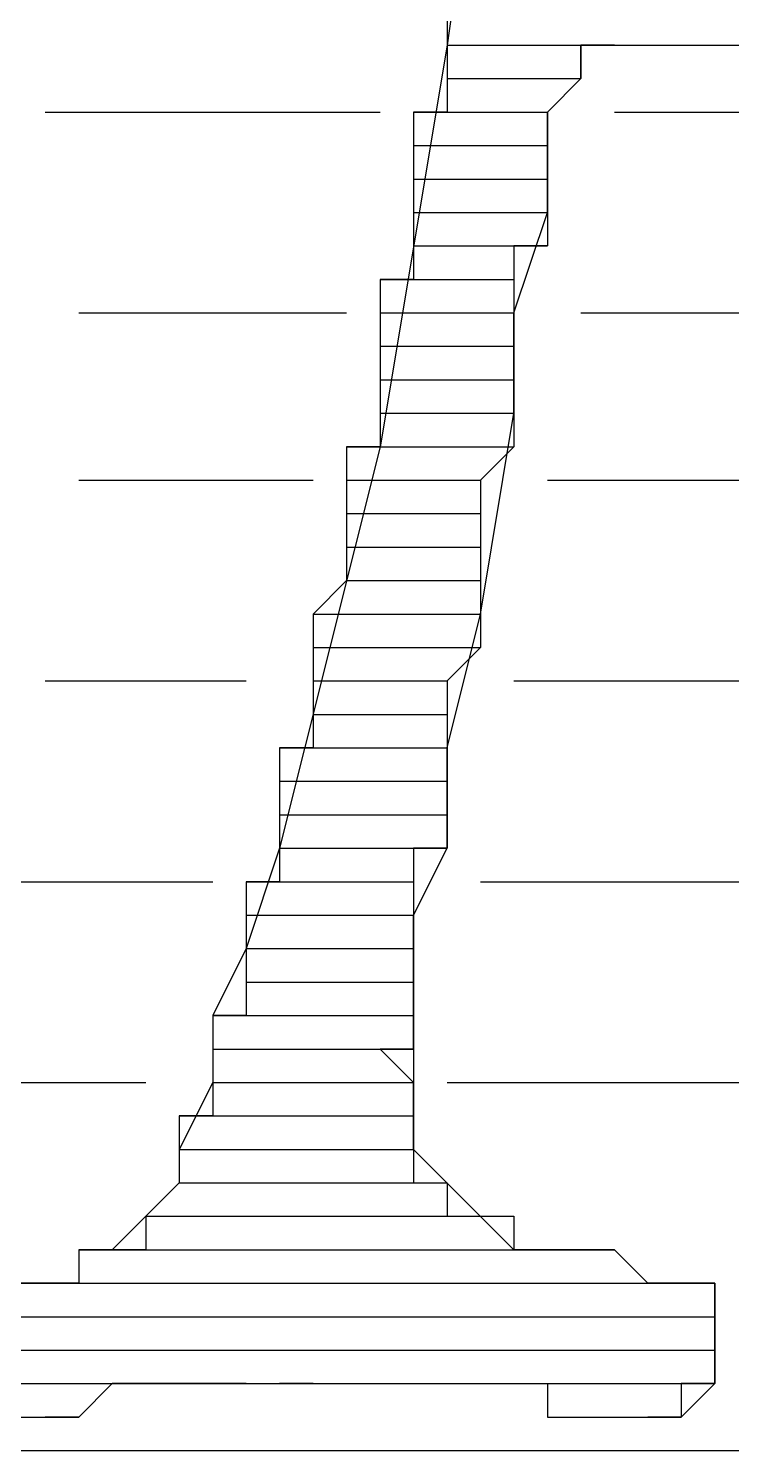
# Model space of a CAD drawing. Header units: metres. Extents: x 45 to 1207, y 17 to 774.
# Drawn here: x 975.48 to 980.52, y 27.36 to 37.56 of the extents above; entities that cross this region are included whole.
import ezdxf

# ---------------------------------------------------------------- set-up
doc = ezdxf.new("R2010")
doc.units = ezdxf.units.M

msp = doc.modelspace()

# ---------------------------------------------------------------- linework, layer by layer
for p, q in [((978.72, 39.12), (978.48, 37.44)), ((978.48, 37.68), (978.48, 37.44)), ((978.48, 37.44), (978, 34.56)), ((978.48, 37.44), (986.88, 37.44)), ((978.48, 37.44), (979.68, 37.44)), ((978.48, 37.44), (979.68, 37.44)), ((978.48, 37.44), (979.68, 37.44)), ((978.48, 37.44), (979.68, 37.44)), ((978.48, 37.44), (979.44, 37.44)), ((978.48, 37.44), (979.68, 37.44)), ((978.48, 37.44), (979.44, 37.44)), ((978.48, 37.44), (979.44, 37.44)), ((978.48, 37.44), (979.44, 37.44)), ((978.48, 37.44), (979.44, 37.44)), ((978.48, 37.44), (978.48, 37.2)), ((978.48, 37.44), (979.44, 37.44)), ((979.68, 37.44), (979.44, 37.44)), ((979.44, 37.44), (979.44, 37.2)), ((979.44, 37.2), (979.44, 37.44)), ((979.44, 37.44), (983.52, 37.44)), ((979.68, 37.44), (983.52, 37.44)), ((978.48, 37.2), (979.44, 37.2)), ((978.48, 37.2), (979.44, 37.2)), ((978.48, 37.2), (979.44, 37.2)), ((978.48, 37.2), (979.44, 37.2)), ((978.48, 37.2), (979.44, 37.2)), ((978.48, 37.2), (978.48, 36.96)), ((978.48, 37.2), (979.44, 37.2)), ((979.44, 37.2), (979.2, 36.96)), ((979.2, 36.96), (979.44, 37.2)), ((975.6, 36.96), (978, 36.96)), ((978.48, 36.96), (978.24, 36.96)), ((978.24, 36.96), (979.2, 36.96)), ((978.24, 36.96), (978.24, 36.72)), ((978.24, 36.96), (979.2, 36.96)), ((978.48, 36.96), (979.2, 36.96)), ((978.48, 36.96), (979.2, 36.96)), ((978.48, 36.96), (979.2, 36.96)), ((978.48, 36.96), (979.2, 36.96)), ((979.2, 36.96), (979.2, 36.72)), ((979.2, 36.24), (979.2, 36.96)), ((979.68, 36.96), (983.52, 36.96)), ((978.24, 36.72), (979.2, 36.72)), ((978.24, 36.72), (979.2, 36.72)), ((978.24, 36.72), (979.2, 36.72)), ((978.24, 36.72), (978.24, 36.48)), ((978.24, 36.72), (979.2, 36.72)), ((979.2, 36.72), (979.2, 36.48)), ((978.24, 36.48), (979.2, 36.48)), ((978.24, 36.48), (979.2, 36.48)), ((978.24, 36.48), (979.2, 36.48)), ((978.24, 36.48), (979.2, 36.48)), ((978.24, 36.48), (979.2, 36.48)), ((978.24, 36.48), (979.2, 36.48)), ((978.24, 36.48), (979.2, 36.48)), ((978.24, 36.48), (979.2, 36.48)), ((978.24, 36.48), (979.2, 36.48)), ((978.24, 36.48), (978.24, 36.24)), ((978.24, 36.48), (979.2, 36.48)), ((979.2, 36.48), (979.2, 36.24)), ((978.24, 36.24), (979.2, 36.24)), ((978.24, 36.24), (979.2, 36.24)), ((978.24, 36.24), (979.2, 36.24)), ((978.24, 36.24), (979.2, 36.24)), ((978.24, 36.24), (979.2, 36.24)), ((978.24, 36.24), (979.2, 36.24)), ((978.24, 36.24), (979.2, 36.24)), ((978.24, 36.24), (979.2, 36.24)), ((978.24, 36.24), (979.2, 36.24)), ((978.24, 36.24), (978.24, 36)), ((978.24, 36.24), (979.2, 36.24)), ((978.96, 35.52), (979.2, 36.24)), ((979.2, 36.24), (979.2, 36)), ((978.24, 36), (979.2, 36)), ((978.24, 36), (979.2, 36)), ((978.24, 36), (979.2, 36)), ((978.24, 36), (979.2, 36)), ((978.24, 36), (979.2, 36)), ((978.24, 36), (978.96, 36)), ((978.24, 36), (979.2, 36)), ((978.24, 36), (978.24, 35.76)), ((978.24, 36), (978.96, 36)), ((979.2, 36), (978.96, 36)), ((978.96, 36), (978.96, 35.76)), ((978.24, 35.76), (978, 35.76)), ((978, 35.76), (978.96, 35.76)), ((978, 35.76), (978, 35.52)), ((978, 35.76), (978.96, 35.76)), ((978.24, 35.76), (978.96, 35.76)), ((978.24, 35.76), (978.96, 35.76)), ((978.96, 35.76), (978.96, 35.52)), ((975.84, 35.52), (977.76, 35.52)), ((978, 35.52), (978.96, 35.52)), ((978, 35.52), (978.96, 35.52)), ((978, 35.52), (978.96, 35.52)), ((978, 35.52), (978.96, 35.52)), ((978, 35.52), (978.96, 35.52)), ((978, 35.52), (978.96, 35.52)), ((978, 35.52), (978.96, 35.52)), ((978, 35.52), (978.96, 35.52)), ((978, 35.52), (978.96, 35.52)), ((978, 35.52), (978.96, 35.52)), ((978, 35.52), (978.96, 35.52)), ((978, 35.52), (978, 35.28)), ((978, 35.52), (978.96, 35.52)), ((978.96, 35.52), (978.96, 35.28)), ((978.96, 34.8), (978.96, 35.52)), ((979.44, 35.52), (984, 35.52)), ((978, 35.28), (978.96, 35.28)), ((978, 35.28), (978, 35.04)), ((978, 35.28), (978.96, 35.28)), ((978.96, 35.28), (978.96, 35.04)), ((978, 35.04), (978.96, 35.04)), ((978, 35.04), (978.96, 35.04)), ((978, 35.04), (978.96, 35.04)), ((978, 35.04), (978.96, 35.04)), ((978, 35.04), (978.96, 35.04)), ((978, 35.04), (978, 34.8)), ((978, 35.04), (978.96, 35.04)), ((978.96, 35.04), (978.96, 34.8)), ((978, 34.8), (978.96, 34.8)), ((978, 34.8), (978.96, 34.8)), ((978, 34.8), (978.96, 34.8)), ((978, 34.8), (978, 34.56)), ((978, 34.8), (978.96, 34.8)), ((978.72, 33.36), (978.96, 34.8)), ((978.96, 34.8), (978.96, 34.56)), ((978, 34.56), (977.28, 31.68)), ((978, 34.56), (977.76, 34.56)), ((977.76, 34.56), (978.96, 34.56)), ((977.76, 34.56), (978.96, 34.56)), ((977.76, 34.56), (978.96, 34.56)), ((977.76, 34.56), (978.96, 34.56)), ((977.76, 34.56), (978.96, 34.56)), ((977.76, 34.56), (977.76, 34.32)), ((977.76, 34.56), (978.96, 34.56)), ((978, 34.56), (978.96, 34.56)), ((978, 34.56), (978.96, 34.56)), ((978.96, 34.56), (978.72, 34.32)), ((975.84, 34.32), (977.52, 34.32)), ((977.76, 34.32), (978.72, 34.32)), ((977.76, 34.32), (978.72, 34.32)), ((977.76, 34.32), (978.72, 34.32)), ((977.76, 34.32), (977.76, 34.08)), ((977.76, 34.32), (978.72, 34.32)), ((978.72, 34.32), (978.72, 34.08)), ((979.2, 34.32), (984.24, 34.32)), ((977.76, 34.08), (978.72, 34.08)), ((977.76, 34.08), (977.76, 33.84)), ((977.76, 34.08), (978.72, 34.08)), ((978.72, 34.08), (978.72, 33.84)), ((977.76, 33.84), (978.72, 33.84)), ((977.76, 33.84), (978.72, 33.84)), ((977.76, 33.84), (978.72, 33.84)), ((977.76, 33.84), (978.72, 33.84)), ((977.76, 33.84), (978.72, 33.84)), ((977.76, 33.84), (977.76, 33.6)), ((977.76, 33.84), (978.72, 33.84)), ((978.72, 33.84), (978.72, 33.6)), ((977.76, 33.6), (977.52, 33.36)), ((977.76, 33.6), (978.72, 33.6)), ((977.76, 33.6), (978.72, 33.6)), ((977.76, 33.6), (978.72, 33.6)), ((977.76, 33.6), (978.72, 33.6)), ((977.76, 33.6), (978.72, 33.6)), ((977.76, 33.6), (978.72, 33.6)), ((978.72, 33.6), (978.72, 33.36)), ((977.52, 33.36), (978.72, 33.36)), ((977.52, 33.36), (978.72, 33.36)), ((977.52, 33.36), (978.72, 33.36)), ((977.52, 33.36), (978.72, 33.36)), ((977.52, 33.36), (978.72, 33.36)), ((977.52, 33.36), (977.52, 33.12)), ((977.52, 33.36), (978.72, 33.36)), ((978.48, 32.4), (978.72, 33.36)), ((978.72, 33.36), (978.72, 33.12)), ((977.52, 33.12), (978.72, 33.12)), ((977.52, 33.12), (977.52, 32.88)), ((977.52, 33.12), (978.72, 33.12)), ((978.72, 33.12), (978.48, 32.88)), ((975.6, 32.88), (977.04, 32.88)), ((977.52, 32.88), (978.48, 32.88)), ((977.52, 32.88), (977.52, 32.64)), ((977.52, 32.88), (978.48, 32.88)), ((978.48, 32.88), (978.48, 32.64)), ((978.96, 32.88), (984.48, 32.88)), ((977.52, 32.64), (978.48, 32.64)), ((977.52, 32.64), (978.48, 32.64)), ((977.52, 32.64), (978.48, 32.64)), ((977.52, 32.64), (978.48, 32.64)), ((977.52, 32.64), (978.48, 32.64)), ((977.52, 32.64), (978.48, 32.64)), ((977.52, 32.64), (978.48, 32.64)), ((977.52, 32.64), (977.52, 32.4)), ((977.52, 32.64), (978.48, 32.64)), ((978.48, 32.64), (978.48, 32.4)), ((977.52, 32.4), (977.28, 32.4)), ((977.28, 32.4), (978.48, 32.4)), ((977.28, 32.4), (978.48, 32.4)), ((977.28, 32.4), (978.48, 32.4)), ((977.28, 32.4), (977.28, 32.16)), ((977.28, 32.4), (978.48, 32.4)), ((977.52, 32.4), (978.48, 32.4)), ((977.52, 32.4), (978.48, 32.4)), ((978.48, 32.4), (978.48, 32.16)), ((978.48, 31.68), (978.48, 32.4)), ((977.28, 32.16), (978.48, 32.16)), ((977.28, 32.16), (978.48, 32.16)), ((977.28, 32.16), (978.48, 32.16)), ((977.28, 32.16), (978.48, 32.16)), ((977.28, 32.16), (978.48, 32.16)), ((977.28, 32.16), (977.28, 31.92)), ((977.28, 32.16), (978.48, 32.16)), ((978.48, 32.16), (978.48, 31.92)), ((977.28, 31.92), (978.48, 31.92)), ((977.28, 31.92), (978.48, 31.92)), ((977.28, 31.92), (978.48, 31.92)), ((977.28, 31.92), (977.28, 31.68)), ((977.28, 31.92), (978.48, 31.92)), ((978.48, 31.92), (978.48, 31.68)), ((977.28, 31.68), (977.04, 30.96)), ((977.28, 31.68), (978.48, 31.68)), ((977.28, 31.68), (978.48, 31.68)), ((977.28, 31.68), (978.48, 31.68)), ((977.28, 31.68), (978.48, 31.68)), ((977.28, 31.68), (978.48, 31.68)), ((977.28, 31.68), (978.24, 31.68)), ((977.28, 31.68), (978.48, 31.68)), ((977.28, 31.68), (978.24, 31.68)), ((977.28, 31.68), (978.24, 31.68)), ((977.28, 31.68), (978.24, 31.68)), ((977.28, 31.68), (978.24, 31.68)), ((977.28, 31.68), (978.24, 31.68)), ((977.28, 31.68), (978.24, 31.68)), ((977.28, 31.68), (977.28, 31.44)), ((977.28, 31.68), (978.24, 31.68)), ((978.48, 31.68), (978.24, 31.68)), ((978.24, 31.68), (978.24, 31.44)), ((978.24, 31.2), (978.48, 31.68)), ((975.12, 31.44), (976.8, 31.44)), ((977.28, 31.44), (977.04, 31.44)), ((977.04, 31.44), (978.24, 31.44)), ((977.04, 31.44), (978.24, 31.44)), ((977.04, 31.44), (978.24, 31.44)), ((977.04, 31.44), (977.04, 31.2)), ((977.04, 31.44), (978.24, 31.44)), ((977.28, 31.44), (978.24, 31.44)), ((977.28, 31.44), (978.24, 31.44)), ((978.24, 31.44), (978.24, 31.2)), ((978.72, 31.44), (984.72, 31.44)), ((977.04, 31.2), (978.24, 31.2)), ((977.04, 31.2), (978.24, 31.2)), ((977.04, 31.2), (978.24, 31.2)), ((977.04, 31.2), (978.24, 31.2)), ((977.04, 31.2), (978.24, 31.2)), ((977.04, 31.2), (978.24, 31.2)), ((977.04, 31.2), (978.24, 31.2)), ((977.04, 31.2), (978.24, 31.2)), ((977.04, 31.2), (978.24, 31.2)), ((977.04, 31.2), (977.04, 30.96)), ((977.04, 31.2), (978.24, 31.2)), ((978.24, 31.2), (978.24, 30.96)), ((978.24, 30.24), (978.24, 31.2)), ((977.04, 30.96), (976.8, 30.48)), ((977.04, 30.96), (978.24, 30.96)), ((977.04, 30.96), (978.24, 30.96)), ((977.04, 30.96), (978.24, 30.96)), ((977.04, 30.96), (978.24, 30.96)), ((977.04, 30.96), (978.24, 30.96)), ((977.04, 30.96), (978.24, 30.96)), ((977.04, 30.96), (978.24, 30.96)), ((977.04, 30.96), (978.24, 30.96)), ((977.04, 30.96), (978.24, 30.96)), ((977.04, 30.96), (978.24, 30.96)), ((977.04, 30.96), (978.24, 30.96)), ((977.04, 30.96), (977.04, 30.72)), ((977.04, 30.96), (978.24, 30.96)), ((978.24, 30.96), (978.24, 30.72)), ((977.04, 30.72), (978.24, 30.72)), ((977.04, 30.72), (978.24, 30.72)), ((977.04, 30.72), (978.24, 30.72)), ((977.04, 30.72), (977.04, 30.48)), ((977.04, 30.72), (978.24, 30.72)), ((978.24, 30.72), (978.24, 30.48)), ((977.04, 30.48), (976.8, 30.48)), ((976.8, 30.48), (978.24, 30.48)), ((976.8, 30.48), (978.24, 30.48)), ((976.8, 30.48), (978.24, 30.48)), ((976.8, 30.48), (976.8, 30.24)), ((976.8, 30.48), (978.24, 30.48)), ((976.8, 30.48), (976.8, 30)), ((977.04, 30.48), (978.24, 30.48)), ((977.04, 30.48), (978.24, 30.48)), ((977.04, 30.48), (978.24, 30.48)), ((977.04, 30.48), (978.24, 30.48)), ((977.04, 30.48), (978.24, 30.48)), ((977.04, 30.48), (978.24, 30.48)), ((977.04, 30.48), (978.24, 30.48)), ((977.04, 30.48), (978.24, 30.48)), ((977.04, 30.48), (978.24, 30.48)), ((977.04, 30.48), (978.24, 30.48)), ((978.24, 30.48), (978.24, 30.24)), ((976.8, 30.24), (978.24, 30.24)), ((976.8, 30.24), (978.24, 30.24)), ((976.8, 30.24), (978.24, 30.24)), ((976.8, 30.24), (978.24, 30.24)), ((976.8, 30.24), (978.24, 30.24)), ((976.8, 30.24), (978.24, 30.24)), ((976.8, 30.24), (978.24, 30.24)), ((976.8, 30.24), (978.24, 30.24)), ((976.8, 30.24), (978.24, 30.24)), ((976.8, 30.24), (978.24, 30.24)), ((976.8, 30.24), (978.24, 30.24)), ((976.8, 30.24), (978, 30.24)), ((976.8, 30.24), (978.24, 30.24)), ((976.8, 30.24), (978.24, 30.24)), ((976.8, 30.24), (978.24, 30.24)), ((976.8, 30.24), (976.8, 30)), ((976.8, 30.24), (978.24, 30.24)), ((978.24, 30.24), (978, 30.24)), ((978.24, 30), (978, 30.24)), ((978, 30.24), (978.24, 30.24)), ((978.24, 30.24), (978.24, 30)), ((974.4, 30), (976.32, 30)), ((976.8, 30), (976.56, 29.52)), ((976.8, 30), (978.24, 30)), ((976.8, 30), (978.24, 30)), ((976.8, 30), (978.24, 30)), ((976.8, 30), (978.24, 30)), ((976.8, 30), (978.24, 30)), ((976.8, 30), (978.24, 30)), ((976.8, 30), (978.24, 30)), ((976.8, 30), (978.24, 30)), ((976.8, 30), (978.24, 30)), ((976.8, 30), (978.24, 30)), ((976.8, 30), (978.24, 30)), ((976.8, 30), (978.24, 30)), ((976.8, 30), (978.24, 30)), ((976.8, 30), (978.24, 30)), ((976.8, 30), (978.24, 30)), ((976.8, 30), (976.8, 29.76)), ((976.8, 30), (978.24, 30)), ((978.24, 30), (978.24, 29.76)), ((978.24, 29.52), (978.24, 30)), ((978.48, 30), (984.96, 30)), ((976.8, 29.76), (976.56, 29.76)), ((976.56, 29.76), (978.24, 29.76)), ((976.56, 29.76), (978.24, 29.76)), ((976.56, 29.76), (978.24, 29.76)), ((976.56, 29.76), (976.56, 29.52)), ((976.56, 29.76), (978.24, 29.76)), ((976.8, 29.76), (978.24, 29.76)), ((976.8, 29.76), (978.24, 29.76)), ((976.8, 29.76), (978.24, 29.76)), ((976.8, 29.76), (978.24, 29.76)), ((976.8, 29.76), (978.24, 29.76)), ((976.8, 29.76), (978.24, 29.76)), ((976.8, 29.76), (978.24, 29.76)), ((976.8, 29.76), (978.24, 29.76)), ((976.8, 29.76), (978.24, 29.76)), ((976.8, 29.76), (978.24, 29.76)), ((978.24, 29.76), (978.24, 29.52)), ((976.56, 29.52), (978.24, 29.52)), ((976.56, 29.52), (978.24, 29.52)), ((976.56, 29.52), (978.24, 29.52)), ((976.56, 29.52), (978.24, 29.52)), ((976.56, 29.52), (978.24, 29.52)), ((976.56, 29.52), (978.24, 29.52)), ((976.56, 29.52), (978.24, 29.52)), ((976.56, 29.52), (978.24, 29.52)), ((976.56, 29.52), (978.24, 29.52)), ((976.56, 29.52), (978.24, 29.52)), ((976.56, 29.52), (978.24, 29.52)), ((976.56, 29.52), (978.24, 29.52)), ((976.56, 29.52), (978.24, 29.52)), ((976.56, 29.52), (978.24, 29.52)), ((976.56, 29.52), (978.24, 29.52)), ((976.56, 29.52), (978.24, 29.52)), ((976.56, 29.52), (978.24, 29.52)), ((976.56, 29.52), (976.56, 29.28)), ((976.56, 29.52), (978.24, 29.52)), ((976.56, 29.52), (976.56, 29.28)), ((978.24, 29.52), (978.24, 29.28)), ((978.96, 28.8), (978.24, 29.52)), ((976.56, 29.28), (976.08, 28.8)), ((976.56, 29.28), (976.32, 29.04)), ((976.56, 29.28), (978.24, 29.28)), ((976.56, 29.28), (978.24, 29.28)), ((976.56, 29.28), (978.24, 29.28)), ((976.56, 29.28), (978.48, 29.28)), ((976.56, 29.28), (978.48, 29.28)), ((976.56, 29.28), (978.48, 29.28)), ((976.56, 29.28), (978.48, 29.28)), ((976.56, 29.28), (978.48, 29.28)), ((976.56, 29.28), (978.48, 29.28)), ((976.56, 29.28), (978.48, 29.28)), ((976.56, 29.28), (978.48, 29.28)), ((976.56, 29.28), (978.48, 29.28)), ((976.56, 29.28), (978.48, 29.28)), ((976.56, 29.28), (978.48, 29.28)), ((976.56, 29.28), (978.48, 29.28)), ((976.56, 29.28), (978.48, 29.28)), ((976.56, 29.28), (978.48, 29.28)), ((976.56, 29.28), (978.48, 29.28)), ((976.56, 29.28), (978.48, 29.28)), ((976.56, 29.28), (978.48, 29.28)), ((976.56, 29.28), (978.48, 29.28)), ((976.56, 29.28), (978.48, 29.28)), ((976.56, 29.28), (978.48, 29.28)), ((976.56, 29.28), (978.48, 29.28)), ((976.56, 29.28), (978.48, 29.28)), ((976.56, 29.28), (978.48, 29.28)), ((978.48, 29.28), (978.48, 29.04)), ((976.32, 29.04), (978.48, 29.04)), ((976.32, 29.04), (978.48, 29.04)), ((976.32, 29.04), (978.48, 29.04)), ((976.32, 29.04), (978.72, 29.04)), ((976.32, 29.04), (978.72, 29.04)), ((976.32, 29.04), (978.72, 29.04)), ((976.32, 29.04), (978.72, 29.04)), ((976.32, 29.04), (978.72, 29.04)), ((976.32, 29.04), (978.72, 29.04)), ((976.32, 29.04), (978.72, 29.04)), ((976.32, 29.04), (978.72, 29.04)), ((976.32, 29.04), (978.72, 29.04)), ((976.32, 29.04), (978.72, 29.04)), ((976.32, 29.04), (978.72, 29.04)), ((976.32, 29.04), (978.72, 29.04)), ((976.32, 29.04), (978.72, 29.04)), ((976.32, 29.04), (978.72, 29.04)), ((976.32, 29.04), (978.72, 29.04)), ((976.32, 29.04), (978.72, 29.04)), ((976.32, 29.04), (978.96, 29.04)), ((976.32, 29.04), (978.96, 29.04)), ((976.32, 29.04), (978.96, 29.04)), ((976.32, 29.04), (978.96, 29.04)), ((976.32, 29.04), (978.96, 29.04)), ((976.32, 29.04), (978.96, 29.04)), ((976.32, 29.04), (976.32, 28.8)), ((976.32, 29.04), (978.96, 29.04)), ((978.96, 29.04), (978.96, 28.8)), ((976.08, 28.8), (975.84, 28.8)), ((975.84, 28.8), (979.44, 28.8)), ((975.84, 28.8), (979.44, 28.8)), ((975.84, 28.8), (979.44, 28.8)), ((975.84, 28.8), (979.44, 28.8)), ((975.84, 28.8), (979.44, 28.8)), ((975.84, 28.8), (979.44, 28.8)), ((975.84, 28.8), (979.44, 28.8)), ((975.84, 28.8), (979.68, 28.8)), ((975.84, 28.8), (979.68, 28.8)), ((975.84, 28.8), (979.68, 28.8)), ((975.84, 28.8), (979.68, 28.8)), ((975.84, 28.8), (975.84, 28.56)), ((975.84, 28.8), (979.68, 28.8)), ((976.08, 28.8), (975.84, 28.8)), ((975.84, 28.8), (975.84, 28.56)), ((976.32, 28.8), (976.08, 28.8)), ((976.08, 28.8), (978.96, 28.8)), ((976.08, 28.8), (978.96, 28.8)), ((976.08, 28.8), (978.96, 28.8)), ((976.08, 28.8), (979.2, 28.8)), ((976.08, 28.8), (979.2, 28.8)), ((976.08, 28.8), (979.2, 28.8)), ((976.08, 28.8), (979.2, 28.8)), ((976.08, 28.8), (979.2, 28.8)), ((976.08, 28.8), (979.2, 28.8)), ((976.08, 28.8), (979.2, 28.8)), ((976.08, 28.8), (979.2, 28.8)), ((976.08, 28.8), (979.44, 28.8)), ((976.32, 28.8), (978.96, 28.8)), ((976.32, 28.8), (978.96, 28.8)), ((976.32, 28.8), (978.96, 28.8)), ((976.32, 28.8), (978.96, 28.8)), ((979.68, 28.8), (978.96, 28.8)), ((979.68, 28.8), (979.92, 28.56)), ((979.92, 28.56), (979.68, 28.8)), ((975.12, 28.56), (980.4, 28.56)), ((975.12, 28.56), (980.4, 28.56)), ((975.12, 28.56), (980.4, 28.56)), ((975.12, 28.56), (980.4, 28.56)), ((975.6, 28.56), (975.36, 28.56)), ((975.36, 28.56), (980.16, 28.56)), ((975.36, 28.56), (980.16, 28.56)), ((975.36, 28.56), (980.16, 28.56)), ((975.36, 28.56), (980.16, 28.56)), ((975.36, 28.56), (980.16, 28.56)), ((975.36, 28.56), (980.16, 28.56)), ((975.36, 28.56), (980.16, 28.56)), ((975.36, 28.56), (980.4, 28.56)), ((975.36, 28.56), (980.4, 28.56)), ((975.36, 28.56), (980.4, 28.56)), ((975.36, 28.56), (980.4, 28.56)), ((975.36, 28.56), (980.4, 28.56)), ((975.36, 28.56), (980.4, 28.56)), ((975.36, 28.56), (980.4, 28.56)), ((975.36, 28.56), (980.4, 28.56)), ((975.36, 28.56), (980.4, 28.56)), ((975.36, 28.56), (980.4, 28.56)), ((975.36, 28.56), (980.4, 28.56)), ((975.84, 28.56), (975.36, 28.56)), ((975.84, 28.56), (975.6, 28.56)), ((975.6, 28.56), (979.92, 28.56)), ((975.6, 28.56), (979.92, 28.56)), ((975.6, 28.56), (979.92, 28.56)), ((975.6, 28.56), (980.16, 28.56)), ((975.6, 28.56), (980.16, 28.56)), ((975.6, 28.56), (980.16, 28.56)), ((975.6, 28.56), (980.16, 28.56)), ((975.6, 28.56), (980.16, 28.56)), ((975.6, 28.56), (980.16, 28.56)), ((975.6, 28.56), (980.16, 28.56)), ((975.84, 28.56), (979.92, 28.56)), ((975.84, 28.56), (979.92, 28.56)), ((980.4, 28.56), (979.92, 28.56)), ((980.4, 28.56), (980.4, 28.32)), ((980.4, 27.84), (980.4, 28.56)), ((975.12, 28.32), (980.4, 28.32)), ((975.12, 28.32), (980.4, 28.32)), ((975.12, 28.32), (980.4, 28.32)), ((975.12, 28.32), (980.4, 28.32)), ((975.12, 28.32), (980.4, 28.32)), ((975.12, 28.32), (980.4, 28.32)), ((975.12, 28.32), (980.4, 28.32)), ((975.12, 28.32), (980.4, 28.32)), ((975.12, 28.32), (980.4, 28.32)), ((975.12, 28.32), (980.4, 28.32)), ((975.12, 28.32), (980.4, 28.32)), ((975.12, 28.32), (980.4, 28.32)), ((975.12, 28.32), (980.4, 28.32)), ((975.12, 28.32), (980.4, 28.32)), ((975.12, 28.32), (980.4, 28.32)), ((975.12, 28.32), (980.4, 28.32)), ((975.12, 28.32), (980.4, 28.32)), ((975.12, 28.32), (980.4, 28.32)), ((975.12, 28.32), (980.4, 28.32)), ((975.12, 28.32), (980.4, 28.32)), ((975.12, 28.32), (980.4, 28.32)), ((975.12, 28.32), (980.4, 28.32)), ((975.12, 28.32), (980.4, 28.32)), ((975.12, 28.32), (980.4, 28.32)), ((975.12, 28.32), (980.4, 28.32)), ((975.12, 28.32), (980.4, 28.32)), ((975.12, 28.32), (980.4, 28.32)), ((975.12, 28.32), (980.4, 28.32)), ((975.12, 28.32), (980.4, 28.32)), ((975.12, 28.32), (980.4, 28.32)), ((980.4, 28.32), (980.4, 28.08)), ((975.12, 28.08), (980.4, 28.08)), ((975.12, 28.08), (980.4, 28.08)), ((975.12, 28.08), (980.4, 28.08)), ((975.12, 28.08), (980.4, 28.08)), ((975.12, 28.08), (980.4, 28.08)), ((975.12, 28.08), (980.4, 28.08)), ((975.12, 28.08), (980.4, 28.08)), ((975.12, 28.08), (980.4, 28.08)), ((975.12, 28.08), (980.4, 28.08)), ((975.12, 28.08), (980.4, 28.08)), ((975.12, 28.08), (980.4, 28.08)), ((975.12, 28.08), (980.4, 28.08)), ((975.12, 28.08), (980.4, 28.08)), ((975.12, 28.08), (980.4, 28.08)), ((975.12, 28.08), (980.4, 28.08)), ((975.12, 28.08), (980.4, 28.08)), ((975.12, 28.08), (980.4, 28.08)), ((975.12, 28.08), (980.4, 28.08)), ((980.4, 28.08), (980.4, 27.84)), ((975.12, 27.84), (980.4, 27.84)), ((975.12, 27.84), (980.4, 27.84)), ((975.12, 27.84), (980.4, 27.84)), ((975.12, 27.84), (980.4, 27.84)), ((975.12, 27.84), (980.4, 27.84)), ((975.12, 27.84), (980.4, 27.84)), ((975.12, 27.84), (980.4, 27.84)), ((975.12, 27.84), (980.4, 27.84)), ((975.12, 27.84), (980.4, 27.84)), ((975.12, 27.84), (980.4, 27.84)), ((975.12, 27.84), (980.4, 27.84)), ((975.12, 27.84), (980.4, 27.84)), ((975.12, 27.84), (980.4, 27.84)), ((975.12, 27.84), (980.4, 27.84)), ((975.12, 27.84), (980.4, 27.84)), ((975.12, 27.84), (980.4, 27.84)), ((975.12, 27.84), (980.4, 27.84)), ((975.12, 27.84), (977.28, 27.84)), ((975.12, 27.84), (977.52, 27.84)), ((975.12, 27.84), (976.8, 27.84)), ((975.12, 27.84), (977.04, 27.84)), ((975.12, 27.84), (976.56, 27.84)), ((975.12, 27.84), (976.8, 27.84)), ((975.12, 27.84), (976.32, 27.84)), ((975.12, 27.84), (976.56, 27.84)), ((975.12, 27.84), (976.32, 27.84)), ((975.12, 27.84), (976.32, 27.84)), ((975.12, 27.84), (976.32, 27.84)), ((975.12, 27.84), (976.32, 27.84)), ((975.12, 27.84), (976.08, 27.84)), ((975.12, 27.84), (976.32, 27.84)), ((975.12, 27.84), (976.08, 27.84)), ((975.12, 27.84), (976.08, 27.84)), ((975.12, 27.84), (976.08, 27.84)), ((976.08, 27.84), (975.84, 27.6)), ((975.84, 27.6), (976.08, 27.84)), ((976.32, 27.84), (976.08, 27.84)), ((976.08, 27.84), (976.8, 27.84)), ((976.56, 27.84), (976.32, 27.84)), ((976.8, 27.84), (976.56, 27.84)), ((977.04, 27.84), (976.8, 27.84)), ((977.04, 27.84), (977.28, 27.84)), ((977.52, 27.84), (977.28, 27.84)), ((977.52, 27.84), (977.76, 27.84)), ((977.76, 27.84), (977.76, 27.84)), ((977.76, 27.84), (980.4, 27.84)), ((977.76, 27.84), (980.4, 27.84)), ((978, 27.84), (978.24, 27.84)), ((978.24, 27.84), (980.4, 27.84)), ((978.24, 27.84), (980.4, 27.84)), ((978.24, 27.84), (980.4, 27.84)), ((978.24, 27.84), (980.4, 27.84)), ((978.48, 27.84), (980.4, 27.84)), ((978.48, 27.84), (980.4, 27.84)), ((978.72, 27.84), (980.4, 27.84)), ((978.72, 27.84), (980.4, 27.84)), ((978.72, 27.84), (980.16, 27.84)), ((978.72, 27.84), (980.4, 27.84)), ((978.72, 27.84), (980.16, 27.84)), ((978.72, 27.84), (980.16, 27.84)), ((978.72, 27.84), (979.2, 27.84)), ((978.96, 27.84), (980.16, 27.84)), ((978.96, 27.84), (980.16, 27.84)), ((979.2, 27.84), (979.2, 27.6)), ((979.2, 27.84), (980.16, 27.84)), ((979.2, 27.84), (979.2, 27.6)), ((980.4, 27.84), (980.16, 27.84)), ((980.16, 27.84), (980.16, 27.6)), ((980.16, 27.6), (980.4, 27.84)), ((975.36, 27.6), (975.84, 27.6)), ((975.36, 27.6), (975.84, 27.6)), ((975.36, 27.6), (975.84, 27.6)), ((975.36, 27.6), (975.6, 27.6)), ((975.36, 27.6), (975.84, 27.6)), ((975.36, 27.6), (975.6, 27.6)), ((975.36, 27.6), (975.6, 27.6)), ((975.36, 27.6), (975.6, 27.6)), ((975.36, 27.6), (975.6, 27.6)), ((975.36, 27.6), (975.6, 27.6)), ((975.36, 27.6), (975.84, 27.6)), ((975.84, 27.6), (975.6, 27.6)), ((975.6, 27.6), (975.6, 27.6)), ((979.2, 27.6), (980.16, 27.6)), ((979.2, 27.6), (980.16, 27.6)), ((979.2, 27.6), (980.16, 27.6)), ((979.2, 27.6), (980.16, 27.6)), ((979.44, 27.6), (980.16, 27.6)), ((979.44, 27.6), (980.16, 27.6)), ((979.68, 27.6), (980.16, 27.6)), ((979.68, 27.6), (980.16, 27.6)), ((979.68, 27.6), (979.68, 27.6)), ((979.68, 27.6), (979.92, 27.6)), ((979.68, 27.6), (980.16, 27.6)), ((980.16, 27.6), (979.92, 27.6)), ((979.92, 27.6), (979.92, 27.6)), ((971.52, 27.36), (991.44, 27.36))]:
    msp.add_line(p, q)
msp.add_lwpolyline([(976.8, 27.84), (977.04, 27.84), (977.28, 27.84), (977.52, 27.84), (977.76, 27.84), (978, 27.84), (978.24, 27.84), (978.48, 27.84), (978.72, 27.84)])

doc.saveas('drawing.dxf')
